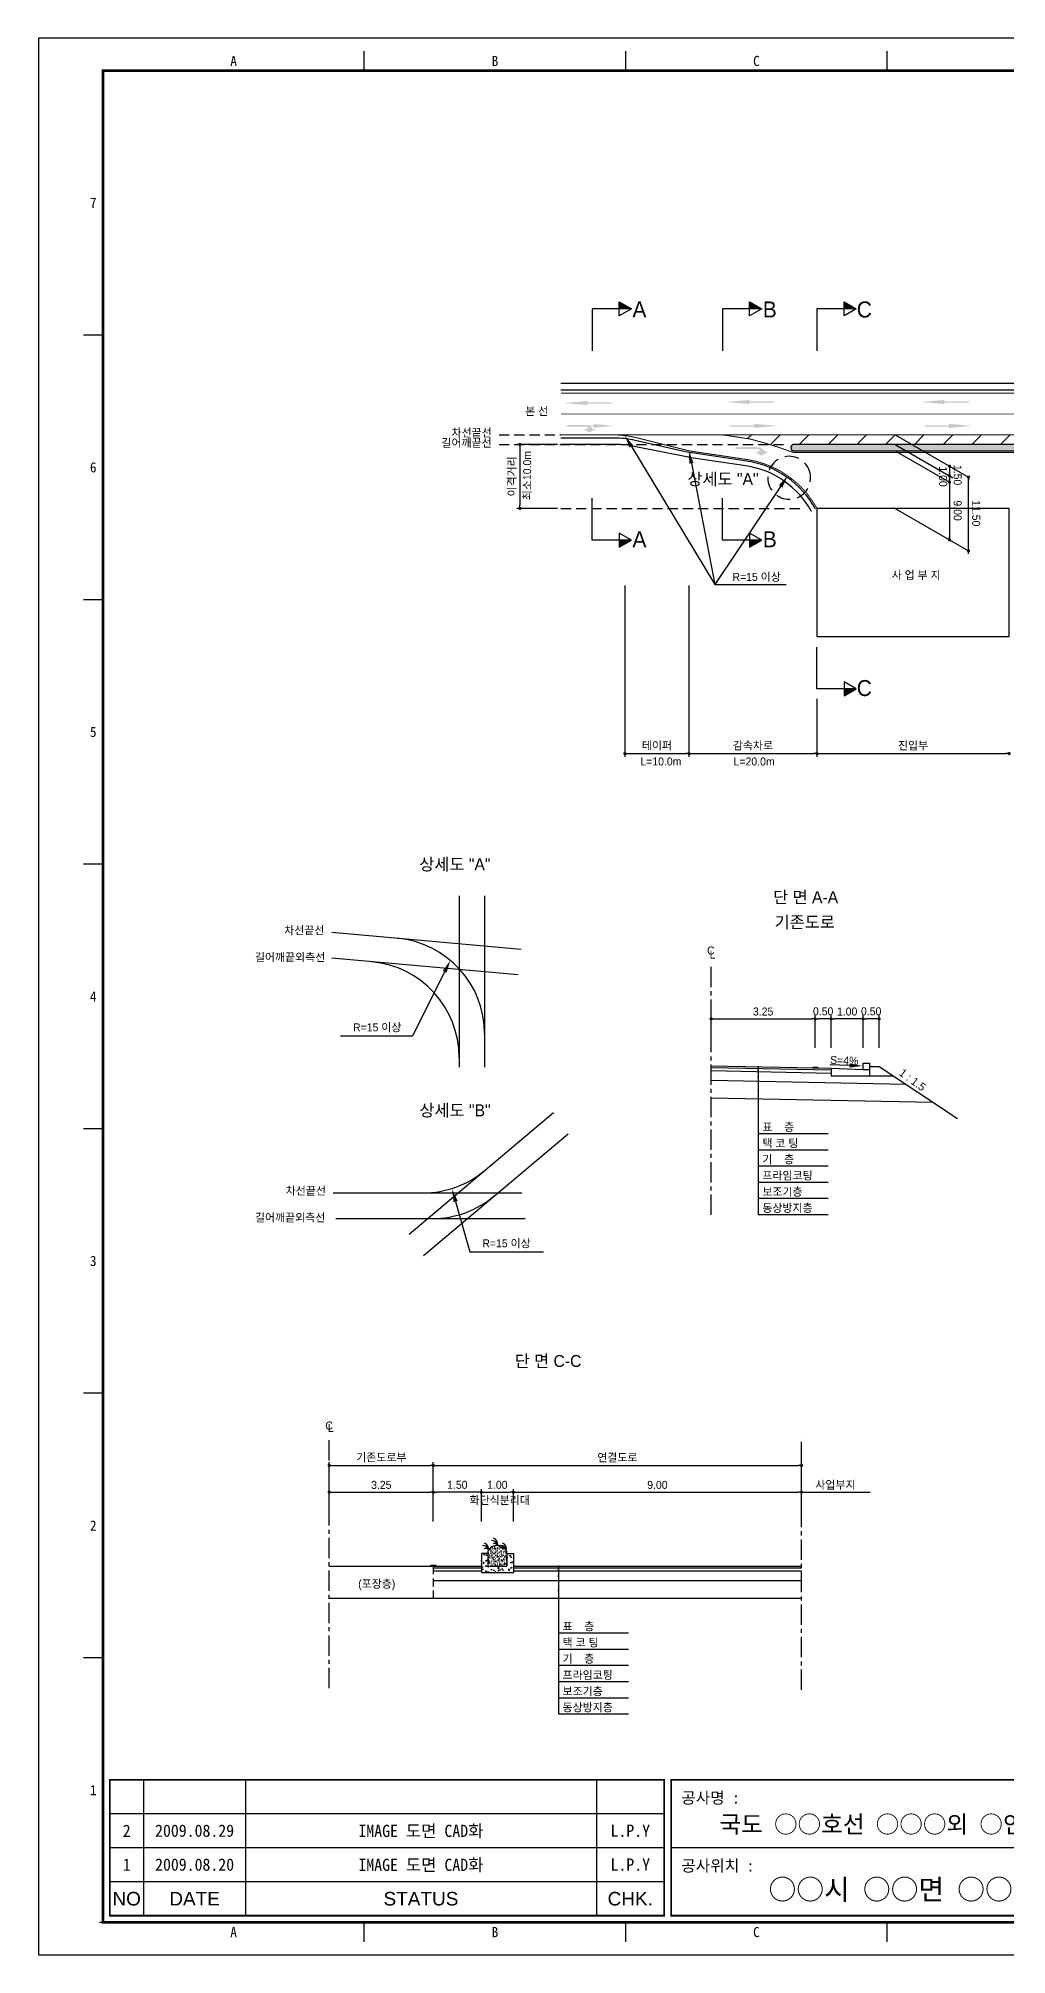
# Model space of a CAD drawing. Header units: millimetres. Extents: x 463 to 887, y -2 to 297.
# Drawn here: x 463.4 to 614.7, y -2.3 to 297.1 of the extents above; entities that cross this region are included whole.
import ezdxf
from ezdxf.enums import TextEntityAlignment as Align

# ---------------------------------------------------------------- set-up
doc = ezdxf.new("R2010")
doc.units = ezdxf.units.MM
doc.linetypes.add('CENTER', pattern=[50.8, 31.75, -6.35, 6.35, -6.35])
doc.linetypes.add('HIDDEN', pattern=[9.525, 6.35, -3.175])
for name, color, linetype in [('CC-GSTR-0004', 4, 'Continuous'), ('CM-LANE-0030', 30, 'Continuous'), ('CZ-DIMT-0002', 7, 'Continuous'), ('CZ-EXST-0002', 1, 'Continuous'), ('CZ-LIN1-0007', 7, 'Continuous'), ('CZ-LIN2-0003', 3, 'Continuous'), ('CZ-LINE-0001', 7, 'Continuous'), ('CZ-TEXT-BOX0', 7, 'Continuous'), ('TITLE', 7, 'Continuous')]:
    doc.layers.add(name, color=color, linetype=linetype)
doc.styles.add('견고딕', font='arial.ttf')
doc.styles.add('돋움', font='')
doc.styles.add('돋음체', font='')
doc.styles.get('돋움').set_extended_font_data('Dotum')
doc.styles.get('돋음체').set_extended_font_data('DotumChe')

# ---------------------------------------------------------------- blocks, each defined once
blk = doc.blocks.new('_Dot')
at = {"color": 0, "linetype": 'ByBlock', "lineweight": -2}
blk.add_line((-0.5, 0), (-1, 0), dxfattribs=at)
at = {"color": 0, "linetype": 'ByBlock', "const_width": 0.5}
blk.add_lwpolyline([(-0.25, 0, 1), (0.25, 0, 1)], format="xyb", close=True, dxfattribs=at)

msp = doc.modelspace()

# ---------------------------------------------------------------- hatches: boundary and pattern name
at = {"layer": 'CM-LANE-0030'}
h = msp.add_hatch(dxfattribs=at)
h.set_pattern_fill('ANSI31', color=256, style=0)
h.set_pattern_definition([(45, (-544.8255, 4.5784), (-2.245064, 2.245064), [])])
h.paths.add_polyline_path([(570.27, 235.15), (574.57, 234.5, -0.082795), (580.28, 232.65), (581.31, 232.65, 0.001767), (581.2, 232.71, -0.768255), (581.45, 233.65), (729.58, 233.65, -0.801424), (729.79, 232.69, 0.001479), (729.69, 232.65), (730.93, 232.65, -0.078793), (736.5, 233.93), (754.08, 235.15)])
at = {"layer": 'CZ-EXST-0002'}
h = msp.add_hatch(dxfattribs=at)
h.set_pattern_fill('AR-CONC', color=256, scale=0.01, style=0)
h.set_pattern_definition([(50, (-575.5037, 3541.2604), (1.8218467, -0.15939086), [0.1905, -2.0955]), (355, (-575.5037, 3541.2604), (-0.3524283, 1.9105664), [0.1524, -1.6764]), (100.451, (-575.3519, 3541.2472), (1.469425, 1.7511669), [0.1619, -1.7809]), (46.1842, (-575.5037, 3541.7684), (2.7107904, -0.4204233), [0.28575, -3.14325]), (96.6356, (-575.2778, 3541.7334), (2.3740423, 2.4742556), [0.24285, -2.67135]), (351.184, (-575.5037, 3541.7684), (2.374046, 2.4742512), [0.2286, -2.5146]), (21, (-575.2497, 3541.6414), (1.5161488, -1.0226552), [0.1905, -2.0955]), (326, (-575.2497, 3541.6414), (0.6180203, 1.8418797), [0.1524, -1.6764]), (71.4514, (-575.1233, 3541.5562), (2.1341649, 0.8192286), [0.1619, -1.7809]), (37.5, (-575.5037, 3541.26044), (0.03088603, 0.84555039), [0, -1.65608, 0, -1.7018, 0, -1.68275]), (7.5, (-575.5037, 3541.2604), (0.66819663, 1.00180575), [0, -0.97028, 0, -1.61798, 0, -0.64135]), (327.5, (-576.0701, 3541.26044), (1.35590595, -0.05728744), [0, -0.635, 0, -1.9812, 0, -2.6289]), (317.5, (-576.3241, 3541.2604), (1.4812918, 0.2542649), [0, -0.8255, 0, -1.31572, 0, -1.8669])])
h.paths.add_polyline_path([(537.61, 57.41), (537.61, 60.41), (536.61, 60.41), (536.61, 58.41), (533.61, 58.41), (533.61, 60.41), (532.61, 60.41), (532.61, 57.41)])
h = msp.add_hatch(dxfattribs=at)
h.set_pattern_fill('AR-SAND', color=256, scale=0.01, style=0)
h.set_pattern_definition([(37.5, (-575.5037, 3541.26044), (-0.016000313, 0.489413237), [0, -0.38608, 0, -0.4318, 0, -0.41275]), (7.5, (-575.5037, 3541.26044), (0.44952328, 0.7168251), [0, -0.20828, 0, -0.34798, 0, -0.13335]), (327.5, (-575.8161, 3541.26044), (0.79099237, 0.001437185), [0, -0.127, 0, -0.4572, 0, -0.5969]), (317.5, (-575.8161, 3541.26044), (0.76355645, 0.22292932), [0, -0.0635, 0, -0.29972, 0, -0.3429])])
edge = h.paths.add_edge_path()
edge.add_ellipse((535.11, 60.41), major_axis=(-1.5, 0), ratio=0.829212, start_angle=180, end_angle=360)
edge.add_line((533.61, 60.41), (533.61, 58.41))
edge.add_line((533.61, 58.41), (536.61, 58.41))
edge.add_line((536.61, 58.41), (536.61, 60.41))
at = {"layer": 'CZ-LIN1-0007'}
for points in [[(549.15, 240.43), (549.15, 240.21), (552.97, 240.21), (552.97, 240), (549.15, 240), (549.15, 239.79), (545.5, 240.11)], [(574.5, 240.6), (574.5, 240.38), (578.32, 240.38), (578.32, 240.17), (574.5, 240.17), (574.5, 239.95), (570.85, 240.28)], [(604.92, 240.6), (604.92, 240.38), (608.75, 240.38), (608.75, 240.17), (604.92, 240.17), (604.92, 239.95), (601.27, 240.28)], [(549.03, 236.67, -0.267976), (549.94, 236.06), (550.49, 236.06), (549.46, 235.48), (548.63, 236.06), (549.24, 236.06, 0.504994), (548.97, 236.43), (545.91, 236.45), (545.92, 236.69)], [(550.16, 236.84), (550.16, 236.65), (546.73, 236.65), (546.73, 236.46), (550.16, 236.46), (550.16, 236.26), (553.43, 236.55)], [(575.23, 236.87), (575.23, 236.65), (571.41, 236.65), (571.41, 236.44), (575.23, 236.44), (575.23, 236.22), (578.88, 236.55)], [(605.66, 236.87), (605.66, 236.65), (601.83, 236.65), (601.83, 236.44), (605.66, 236.44), (605.66, 236.22), (609.31, 236.55)], [(575.84, 233.22, -0.267976), (576.87, 232.53), (577.5, 232.53), (576.33, 231.87), (575.38, 232.52), (576.08, 232.53, 0.504994), (575.77, 232.94), (572.3, 232.96), (572.3, 233.24)], [(585.12, 136.23), (585.12, 136.36), (584.37, 136.37), (584.37, 136.25)], [(525.49, 58.41), (525.49, 58.54), (524.74, 58.54), (524.74, 58.41)]]:
    msp.add_hatch(color=256, dxfattribs=at).paths.add_polyline_path(points)
at = {"layer": 'CZ-LIN2-0003'}
h = msp.add_hatch(dxfattribs=at)
h.set_pattern_fill('CROSS', color=256, scale=0.075, style=0)
h.set_pattern_definition([(0, (-544.8255, 4.57843), (0.47625, 0.47625), [0.238125, -0.714375]), (90, (-544.70643, 4.45937), (-0.47625, 0.47625), [0.238125, -0.714375])])
h.paths.add_polyline_path([(581.45, 233.65, 0.768255), (581.2, 232.71, -0.001767), (581.31, 232.65), (729.69, 232.65, -0.001479), (729.79, 232.69, 0.801424), (729.58, 233.65)])
at = {"layer": 'CZ-LINE-0001'}
for points in [[(554.15, 255.91), (554.15, 254.82), (556.05, 254.82)], [(574.51, 255.91), (574.51, 254.82), (576.41, 254.82)], [(589.27, 255.91), (589.27, 254.82), (591.17, 254.82)], [(556.05, 218.7), (554.15, 218.7), (554.15, 217.6)], [(576.41, 218.7), (574.51, 218.7), (574.51, 217.6)], [(591.17, 195.46), (589.27, 195.46), (589.27, 194.36)]]:
    msp.add_hatch(color=256, dxfattribs=at).paths.add_polyline_path(points)

# ---------------------------------------------------------------- linework, layer by layer
at = {"color": 0, "linetype": 'ByBlock', "lineweight": -2}
for p, q in [((605.73, 229.99), (605.73, 229.74)), ((605.73, 228.99), (605.73, 229.24)), ((605.73, 228.49), (605.73, 228.24)), ((605.73, 227.99), (605.73, 228.24)), ((608.69, 228.28), (608.69, 228.03)), ((605.73, 218.99), (605.73, 219.24)), ((608.69, 217.28), (608.69, 217.53)), ((582.86, 69.96), (583.11, 69.96))]:
    msp.add_line(p, q, dxfattribs=at)
at = {"color": 0, "linetype": 'ByBlock', "const_width": 0.25}
for points in [[(605.73, 230.12, 1), (605.73, 230.37, 1)], [(605.73, 228.62, 1), (605.73, 228.87, 1)], [(605.73, 228.87, 1), (605.73, 228.62, 1)], [(605.73, 227.87, 1), (605.73, 227.62, 1)], [(608.69, 228.41, 1), (608.69, 228.66, 1)], [(605.73, 218.87, 1), (605.73, 218.62, 1)], [(608.69, 217.16, 1), (608.69, 216.91, 1)], [(582.74, 69.96, 1), (582.49, 69.96, 1)]]:
    msp.add_lwpolyline(points, format="xyb", close=True, dxfattribs=at)
at = {"layer": 'CC-GSTR-0004'}
for p, q in [((587.24, 136.19), (592.24, 135.99)), ((587.24, 136.19), (587.24, 134.99)), ((587.24, 134.99), (593.24, 134.99)), ((592.24, 136.99), (593.24, 136.99)), ((592.24, 135.99), (592.24, 136.99)), ((592.24, 135.99), (593.24, 135.99)), ((593.24, 136.99), (593.24, 134.99))]:
    msp.add_line(p, q, dxfattribs=at)
for points in [[(795.03, 243.15), (545.03, 243.15)], [(795.03, 242.15), (545.03, 242.15)]]:
    msp.add_lwpolyline(points, dxfattribs=at)
for points in [[(584.81, 223.53, 0.234605), (574.05, 231.04), (565.56, 232.31), (565.56, 232.31, -0.018175), (564.49, 232.51), (564.49, 232.51), (556.65, 234.28), (556.65, 234.28, 0.055452), (553.36, 234.65), (553.36, 234.65), (545.03, 234.65)], [(584.15, 223.17, 0.234605), (573.94, 230.3), (565.39, 231.58, -0.012396), (564.66, 231.71), (556.49, 233.35, 0.049659), (553.53, 233.65), (545.03, 233.65)]]:
    msp.add_lwpolyline(points, format="xyb", dxfattribs=at)
at = {"layer": 'CM-LANE-0030', "const_width": 0.15}
msp.add_lwpolyline([(795.03, 238.4), (545.03, 238.4)], dxfattribs=at)
msp.add_lwpolyline([(574.57, 234.5), (570.27, 235.15), (754.08, 235.15), (736.5, 233.93, 0.026159), (729.69, 232.4), (581.31, 232.4, 0.027105)], format="xyb", close=True, dxfattribs=at)
at = {"layer": 'CZ-EXST-0002'}
for p, q in [((529.14, 163.13), (529.14, 136.35)), ((533.13, 163.13), (533.13, 136.35)), ((538.84, 154.77), (509.25, 157.4)), ((538.35, 150.79), (509.25, 153.38)), ((521.35, 110.29), (543.9, 129.28)), ((523.56, 106.92), (546.16, 125.95)), ((509.48, 116.72), (538.96, 116.72)), ((509.89, 112.72), (539.44, 112.72)), ((508.86, 58.41), (525.11, 58.41)), ((508.86, 53.41), (525.11, 53.41))]:
    msp.add_line(p, q, dxfattribs=at)
at = {"layer": 'CZ-LIN1-0007'}
for p, q in [((584.37, 136.37), (585.12, 136.36)), ((584.37, 136.25), (585.12, 136.23)), ((585.12, 136.36), (585.12, 136.23)), ((524.74, 58.54), (525.49, 58.54)), ((524.74, 58.41), (524.74, 58.54)), ((525.49, 58.41), (524.74, 58.41)), ((525.49, 58.54), (525.49, 58.41))]:
    msp.add_line(p, q, dxfattribs=at)
at = {"layer": 'CZ-LIN1-0007', "const_width": 0.15}
msp.add_lwpolyline([(795.03, 241.65), (545.03, 241.65)], dxfattribs=at)
msp.add_lwpolyline([(585.03, 223.65, 0.234605), (574.09, 231.29), (565.74, 232.54), (565.74, 232.54, -0.024027), (564.33, 232.82), (564.33, 232.82), (556.82, 234.7), (556.82, 234.7, 0.061321), (553.18, 235.15), (553.18, 235.15), (545.03, 235.15)], format="xyb", dxfattribs=at)
at = {"layer": 'CZ-LIN1-0007', "linetype": 'HIDDEN', "const_width": 0.15}
msp.add_lwpolyline([(553.18, 235.15), (570.27, 235.15)], dxfattribs=at)
at = {"layer": 'CZ-LIN2-0003'}
for p, q in [((568.49, 136.57), (587.24, 136.19)), ((568.49, 136.32), (587.24, 135.94)), ((568.49, 135.82), (587.24, 135.44)), ((593.24, 136.49), (594.74, 136.49)), ((593.24, 134.99), (596.99, 134.99)), ((594.74, 136.49), (606.95, 128.36)), ((568.49, 134.32), (598.92, 133.71)), ((568.49, 131.57), (603.17, 130.87)), ((532.61, 60.41), (532.61, 57.41)), ((533.61, 60.41), (532.61, 60.41)), ((533.61, 60.41), (533.61, 58.41)), ((536.61, 60.41), (537.61, 60.41)), ((536.61, 60.41), (536.61, 58.41)), ((537.61, 60.41), (537.61, 57.41)), ((525.11, 58.41), (532.61, 58.41)), ((525.11, 58.16), (532.61, 58.16)), ((525.11, 57.66), (532.61, 57.66)), ((532.61, 57.41), (537.61, 57.41)), ((533.61, 58.41), (536.61, 58.41)), ((537.61, 58.41), (582.61, 58.41)), ((537.61, 58.16), (582.61, 58.16)), ((537.61, 57.66), (582.61, 57.66)), ((525.11, 56.16), (582.61, 56.16)), ((525.11, 53.41), (582.61, 53.41))]:
    msp.add_line(p, q, dxfattribs=at)
msp.add_lwpolyline([(581.2, 232.71, -0.001767), (581.31, 232.65), (729.69, 232.65, -0.001479), (729.79, 232.69, 0.801424), (729.58, 233.65), (581.45, 233.65, 0.768255)], format="xyb", close=True, dxfattribs=at)
msp.add_lwpolyline([(615.03, 223.65), (585.03, 223.65), (585.03, 203.65), (615.03, 203.65)], close=True, dxfattribs=at)
for centre, radius, start, end in [((518.13, 141.55), 15, 0, 84.9204), ((514.14, 137.89), 15, 0, 84.9204), ((523.51, 131.72), 15, 270, 310.097), ((524.97, 127.72), 15, 270, 310.097), ((532.85, 60.75), 0.88, 7.8639, 92.7752), ((533.31, 60.73), 0.44, 19.771, 124.0366), ((532.74, 61.1), 1, 347.1802, 67.3267), ((534.24, 61.54), 0.88, 7.8639, 92.7752), ((534.7, 61.51), 0.44, 19.771, 124.0366), ((534.14, 61.88), 1, 347.1802, 67.3267), ((535.64, 60.75), 0.88, 7.8639, 92.7752), ((536.09, 60.73), 0.44, 19.771, 124.0366), ((535.53, 61.1), 1, 347.1802, 67.3267)]:
    msp.add_arc(centre, radius, start, end, dxfattribs=at)
msp.add_ellipse((535.11, 60.41), major_axis=(-1.5, 0), ratio=0.829212, start_param=3.141593, end_param=6.283185, dxfattribs=at)
at = {"layer": 'CZ-LINE-0001'}
for p, q in [((556.05, 254.82), (549.91, 254.82)), ((549.91, 254.82), (549.91, 248.27)), ((554.15, 253.72), (554.15, 255.91)), ((554.15, 255.91), (556.05, 254.82)), ((556.05, 254.82), (554.15, 253.72)), ((576.41, 254.82), (570.27, 254.82)), ((570.27, 254.82), (570.27, 248.27)), ((574.51, 253.72), (574.51, 255.91)), ((574.51, 255.91), (576.41, 254.82)), ((576.41, 254.82), (574.51, 253.72)), ((591.17, 254.82), (585.03, 254.82)), ((585.03, 254.82), (585.03, 248.27)), ((589.27, 253.72), (589.27, 255.91)), ((589.27, 255.91), (591.17, 254.82)), ((591.17, 254.82), (589.27, 253.72)), ((544.53, 233.65), (538.14, 233.65)), ((597.24, 235.15), (608.69, 228.53)), ((597.24, 233.65), (606.23, 228.45)), ((597.24, 233.65), (606.23, 228.45)), ((538.64, 233.15), (538.64, 224.15)), ((597.24, 232.65), (605.73, 227.74)), ((605.73, 229.74), (605.73, 218.74)), ((608.69, 216.54), (608.69, 228.53)), ((549.91, 218.7), (549.91, 225.24)), ((570.27, 218.7), (570.27, 225.24)), ((544.53, 223.65), (538.14, 223.65)), ((597.24, 223.65), (608.69, 217.03)), ((556.05, 218.7), (549.91, 218.7)), ((556.05, 218.7), (554.15, 219.79)), ((554.15, 219.79), (554.15, 217.6)), ((554.15, 217.6), (556.05, 218.7)), ((576.41, 218.7), (570.27, 218.7)), ((576.41, 218.7), (574.51, 219.79)), ((574.51, 219.79), (574.51, 217.6)), ((574.51, 217.6), (576.41, 218.7)), ((555.03, 211.62), (555.03, 184.85)), ((565.03, 211.62), (565.03, 184.85)), ((565.03, 211.62), (565.03, 184.85)), ((569.1, 211.75), (580.23, 211.75)), ((585.03, 195.46), (585.03, 202)), ((591.17, 195.46), (585.03, 195.46)), ((591.17, 195.46), (589.27, 196.56)), ((589.27, 196.56), (589.27, 194.36)), ((589.27, 194.36), (591.17, 195.46)), ((585.03, 193.9), (585.03, 184.85)), ((585.03, 193.9), (585.03, 184.85)), ((555.53, 185.35), (564.53, 185.35)), ((565.53, 185.35), (584.53, 185.35)), ((585.53, 185.35), (614.53, 185.35)), ((568.49, 139.36), (568.49, 144.41)), ((568.99, 143.91), (584.24, 143.91)), ((584.74, 139.36), (584.74, 144.41)), ((584.74, 139.36), (584.74, 144.41)), ((586.74, 143.91), (585.24, 143.91)), ((587.24, 139.36), (587.24, 144.41)), ((587.24, 139.36), (587.24, 144.41)), ((591.74, 143.91), (587.74, 143.91)), ((592.24, 139.36), (592.24, 144.41)), ((592.24, 141.8), (592.24, 144.41)), ((594.24, 143.91), (592.74, 143.91)), ((594.74, 139.36), (594.74, 144.41)), ((575.85, 136.43), (575.85, 113.35)), ((575.85, 126), (586.78, 126)), ((575.85, 123.47), (586.78, 123.47)), ((575.85, 120.94), (586.78, 120.94)), ((575.85, 118.41), (586.78, 118.41)), ((575.85, 115.88), (586.78, 115.88)), ((575.85, 113.35), (586.78, 113.35)), ((508.86, 70.46), (508.86, 74.64)), ((509.36, 74.14), (524.61, 74.14)), ((525.11, 70.46), (525.11, 74.64)), ((525.11, 70.46), (525.11, 74.64)), ((525.61, 74.14), (582.11, 74.14)), ((582.61, 70.46), (582.61, 74.64)), ((508.86, 65.41), (508.86, 70.46)), ((509.36, 69.96), (524.61, 69.96)), ((525.11, 65.41), (525.11, 70.46)), ((525.11, 65.41), (525.11, 70.46)), ((532.11, 69.96), (525.61, 69.96)), ((532.61, 65.41), (532.61, 70.46)), ((532.61, 65.41), (532.61, 70.46)), ((533.11, 69.96), (537.11, 69.96)), ((537.61, 65.41), (537.61, 70.46)), ((537.61, 65.41), (537.61, 70.46)), ((538.11, 69.96), (582.11, 69.96)), ((582.61, 65.41), (582.61, 70.46)), ((582.61, 65.41), (582.61, 70.46)), ((583.11, 69.96), (593.33, 69.96)), ((544.65, 58.41), (544.65, 35.33)), ((544.65, 47.99), (555.58, 47.99)), ((544.65, 45.46), (555.58, 45.46)), ((544.65, 42.93), (555.58, 42.93)), ((544.65, 40.39), (555.58, 40.39)), ((544.65, 37.86), (555.58, 37.86)), ((544.65, 35.33), (555.58, 35.33))]:
    msp.add_line(p, q, dxfattribs=at)
at = {"layer": 'CZ-LINE-0001', "linetype": 'HIDDEN', "ltscale": 0.25}
for p, q in [((535.37, 235.15), (545.03, 235.15)), ((535.37, 233.65), (580.51, 233.65)), ((545.03, 223.65), (582.87, 223.65))]:
    msp.add_line(p, q, dxfattribs=at)
at = {"layer": 'CZ-LINE-0001', "linetype": 'HIDDEN', "ltscale": 0.35}
msp.add_line((584.02, 228.84), (584.02, 228.84), dxfattribs=at)
at = {"layer": 'CZ-LINE-0001', "linetype": 'CENTER', "ltscale": 0.1}
for p, q in [((568.49, 113.29), (568.49, 152.67)), ((508.86, 39.34), (508.86, 78.72)), ((582.61, 39.09), (582.61, 78.47))]:
    msp.add_line(p, q, dxfattribs=at)
at = {"layer": 'CZ-LINE-0001', "linetype": 'HIDDEN', "ltscale": 0.2}
msp.add_line((525.11, 58.41), (525.11, 53.41), dxfattribs=at)
at = {"layer": 'CZ-LINE-0001'}
for points in [[(556.05, 233.32), (569.1, 211.75)], [(565.41, 230.7), (569.1, 211.75)], [(579.34, 227.09), (569.1, 211.75)], [(526.88, 151.25), (521.87, 141.23), (510.64, 141.23)], [(590.12, 136.63), (587.11, 136.75)], [(528.6, 115.37), (530.83, 107.49), (542.32, 107.49)]]:
    msp.add_lwpolyline(points, dxfattribs=at)
at = {"layer": 'CZ-LINE-0001', "linetype": 'HIDDEN', "ltscale": 0.35}
msp.add_arc((580.69, 228.44), 3.35, 6.7667, 6.749, dxfattribs=at)
at = {"layer": 'CZ-LINE-0001', "linetype": 'ByBlock'}
for centre, start, end in [((575.85, 136.37), 0, 180), ((575.85, 136.37), 0, 180), ((575.85, 136.37), 180, 0), ((575.85, 136.37), 180, 0), ((575.85, 136.17), 0, 180), ((575.85, 136.17), 0, 180), ((575.85, 136.17), 180, 0), ((575.85, 136.17), 180, 0), ((575.85, 135.93), 0, 180), ((575.85, 135.93), 0, 180), ((575.85, 135.93), 180, 0), ((575.85, 135.93), 180, 0), ((575.84, 135.68), 0, 180), ((575.84, 135.68), 0, 180), ((575.84, 135.68), 180, 0), ((575.84, 135.68), 180, 0), ((575.84, 134.88), 0, 180), ((575.84, 134.88), 0, 180), ((575.84, 134.88), 180, 0), ((575.84, 134.88), 180, 0), ((575.84, 132.65), 0, 180), ((575.84, 132.65), 0, 180), ((575.84, 132.65), 180, 0), ((575.84, 132.65), 180, 0), ((544.65, 58.35), 0, 180), ((544.65, 58.35), 0, 180), ((544.65, 58.35), 180, 0), ((544.65, 58.35), 180, 0), ((544.65, 58.15), 0, 180), ((544.65, 58.15), 0, 180), ((544.65, 58.15), 180, 0), ((544.65, 58.15), 180, 0), ((544.65, 57.92), 0, 180), ((544.65, 57.92), 0, 180), ((544.65, 57.92), 180, 0), ((544.65, 57.92), 180, 0), ((544.64, 57.66), 0, 180), ((544.64, 57.66), 0, 180), ((544.64, 57.66), 180, 0), ((544.64, 57.66), 180, 0), ((544.64, 56.87), 0, 180), ((544.64, 56.87), 0, 180), ((544.64, 56.87), 180, 0), ((544.64, 56.87), 180, 0), ((544.64, 54.63), 0, 180), ((544.64, 54.63), 0, 180), ((544.64, 54.63), 180, 0), ((544.64, 54.63), 180, 0)]:
    msp.add_arc(centre, 0.0625, start, end, dxfattribs=at)
at = {"layer": 'CZ-LINE-0001'}
for points in [[(555.76, 233.15), (555.01, 235.03), (556.33, 233.5)], [(565.08, 230.64), (565.03, 232.66), (565.74, 230.76)], [(579.07, 227.27), (580.45, 228.75), (579.62, 226.9)], [(526.58, 151.4), (527.77, 153.04), (527.18, 151.1)], [(590.13, 136.96), (592.11, 136.55), (590.1, 136.3)], [(528.28, 115.28), (528.05, 117.29), (528.92, 115.46)]]:
    msp.add_solid(points, dxfattribs=at)
at = {"layer": 'TITLE', "color": 7, "linetype": 'Continuous'}
for p, q in [((514.33, 292.05), (514.33, 295.07)), ((555.16, 292.05), (555.16, 295.07)), ((595.98, 292.05), (595.98, 295.07)), ((473.51, 250.72), (470.48, 250.72)), ((473.51, 209.39), (470.48, 209.39)), ((473.51, 168.06), (470.48, 168.06)), ((473.51, 126.74), (470.48, 126.74)), ((473.51, 85.41), (470.48, 85.41)), ((473.51, 44.08), (470.48, 44.08)), ((514.33, -0.27), (514.33, 2.75)), ((555.16, -0.27), (555.16, 2.75)), ((595.98, -0.27), (595.98, 2.75))]:
    msp.add_line(p, q, dxfattribs=at)
at = {"layer": 'TITLE', "ltscale": 150}
for p, q in [((479.87, 25.03), (479.87, 3.81)), ((495.79, 25.03), (495.79, 3.81)), ((550.57, 25.03), (550.57, 3.81)), ((561.18, 19.73), (474.57, 19.73)), ((561.18, 14.42), (474.57, 14.42)), ((648.85, 14.42), (562.24, 14.42)), ((561.18, 9.11), (474.57, 9.11))]:
    msp.add_line(p, q, dxfattribs=at)
at = {"layer": 'TITLE'}
msp.add_line((881.87, 2.75), (473, 2.75), dxfattribs=at)
msp.add_lwpolyline([(463.43, -2.29), (886.79, -2.29), (886.79, 297.09), (463.43, 297.09)], close=True, dxfattribs=at)
at = {"layer": 'TITLE', "linetype": 'Continuous', "const_width": 0.403}
msp.add_lwpolyline([(473.51, 2.75), (473.51, 292.05), (881.75, 292.05), (881.75, 2.75)], close=True, dxfattribs=at)
at = {"layer": 'TITLE', "ltscale": 150, "const_width": 0.265}
for points in [[(474.57, 25.03), (561.18, 25.03), (561.18, 3.81), (474.57, 3.81)], [(562.24, 25.03), (648.85, 25.03), (648.85, 3.81), (562.24, 3.81)]]:
    msp.add_lwpolyline(points, close=True, dxfattribs=at)

# ---------------------------------------------------------------- block references
at = {"layer": 'CZ-LINE-0001', "xscale": 0.5, "yscale": 0.5, "zscale": 0.5}
for p, rotation in [((538.64, 233.65), 90), ((538.64, 223.65), 270), ((555.03, 185.35), 180), ((565.03, 185.35), 180), ((585.03, 185.35), 180), ((568.49, 143.91), 180), ((584.74, 143.91), 180), ((587.24, 143.91), 180), ((592.24, 143.91), 180), ((508.86, 74.14), 180), ((525.11, 74.14), 180), ((508.86, 69.96), 180), ((525.11, 69.96), 180), ((532.61, 69.96), 180), ((537.61, 69.96), 180)]:
    msp.add_blockref('_Dot', p, dxfattribs=dict(at, rotation=rotation))
for p in [(565.03, 185.35), (585.03, 185.35), (615.03, 185.35), (584.74, 143.91), (587.24, 143.91), (592.24, 143.91), (594.74, 143.91), (525.11, 74.14), (582.61, 74.14), (525.11, 69.96), (532.61, 69.96), (537.61, 69.96), (582.61, 69.96)]:
    msp.add_blockref('_Dot', p, dxfattribs=at)

# ---------------------------------------------------------------- texts
at = {"layer": 'CZ-DIMT-0002', "style": '돋움'}
for s, height, p in [('A', 2.5, (557.3, 254.73)), ('B', 2.5, (577.66, 254.73)), ('C', 2.5, (592.42, 254.73)), ('본 선', 1.25, (541.25, 238.84)), ('길어깨끝선', 1.25, (530.3, 233.89)), ('차선끝선', 1.25, (531.09, 235.48)), ('상세도 "A"', 1.875, (570.35, 228.24)), ('A', 2.5, (557.3, 218.83)), ('B', 2.5, (577.66, 218.83)), ('R=15 이상', 1.25, (575.6, 212.95)), ('사 업 부 지', 1.25, (600.51, 213.24)), ('C', 2.5, (592.42, 195.59)), ('L=10.0m', 1.25, (560.65, 184.12)), ('L=20.0m', 1.25, (575.21, 184.12)), ('차선끝선', 1.25, (504.97, 157.73)), ('길어깨끝외측선', 1.25, (502.74, 153.53)), ('C', 1.25, (568.45, 154.59)), ('L', 1.25, (568.72, 153.94)), ('R=15 이상', 1.25, (516.35, 142.58)), ('차선끝선', 1.25, (505.2, 117.05)), ('길어깨끝외측선', 1.25, (502.75, 112.87)), ('R=15 이상', 1.25, (536.54, 108.84)), ('C', 1.25, (508.83, 80.38)), ('L', 1.25, (509.09, 79.99))]:
    msp.add_text(s, height=height, dxfattribs=at).set_placement(p, align=Align.MIDDLE_CENTER)
msp.add_text('최소10.0m', height=1.25, rotation=90, dxfattribs=at).set_placement((540.39, 224.94))
for s, rotation, p in [('S=4%', 357.7094, (589.29, 137.42)), ('1 : 1.5', 323.8881, (599.95, 134.38))]:
    msp.add_text(s, height=1.25, rotation=rotation, dxfattribs=at).set_placement(p, align=Align.MIDDLE_CENTER)
for s, p in [('표    층', (576.5, 126.39)), ('택 코 팅', (576.5, 123.86)), ('프라임코팅', (576.5, 118.8)), ('기    층', (576.5, 121.33)), ('보조기층', (576.5, 116.27)), ('동상방지층', (576.5, 113.73)), ('사업부지', (584.77, 70.49)), ('화단식분리대', (530.77, 68.09)), ('(포장층)', (513.38, 55.03)), ('표    층', (545.3, 48.38)), ('택 코 팅', (545.3, 45.85)), ('프라임코팅', (545.3, 40.78)), ('기    층', (545.3, 43.32)), ('보조기층', (545.3, 38.25)), ('동상방지층', (545.3, 35.72))]:
    msp.add_text(s, height=1.25, dxfattribs=at).set_placement(p)
at = {"layer": 'CZ-DIMT-0002', "char_height": 1.25, "attachment_point": 5, "rotation": 270, "style": '돋움'}
for s, insert in [('1.00', (604.72, 228.63)), ('1.50', (606.99, 228.86)), ('9.00', (606.99, 223.31)), ('11.50', (609.88, 222.89))]:
    msp.add_mtext(s, dxfattribs=dict(at, insert=insert))
at = {"layer": 'CZ-LINE-0001', "insert": (537.45, 228.65), "char_height": 1.25, "attachment_point": 5, "rotation": 90, "style": '돋움'}
msp.add_mtext('\\A1;이격거리', dxfattribs=at)
at = {"layer": 'CZ-LINE-0001', "char_height": 1.25, "attachment_point": 5, "style": '돋움'}
for s, insert in [('\\A1;테이퍼', (560.03, 186.54)), ('\\A1;감속차로', (575.03, 186.55)), ('\\A1;진입부', (600.03, 186.54)), ('\\A1;3.25', (576.62, 145.05)), ('\\A1;0.50', (585.99, 145.08)), ('\\A1;1.00', (589.74, 145.05)), ('\\A1;0.50', (593.49, 145.08)), ('\\A1;기존도로부', (516.99, 75.33)), ('\\A1;연결도로', (553.86, 75.32)), ('\\A1;3.25', (516.99, 71.1)), ('\\A1;1.50', (528.86, 71.11)), ('\\A1;1.00', (535.11, 71.11)), ('\\A1;9.00', (560.11, 71.1))]:
    msp.add_mtext(s, dxfattribs=dict(at, insert=insert))
at = {"layer": 'CZ-TEXT-BOX0', "style": '돋움'}
for s, p in [('상세도 "A"', (528.48, 168.05)), ('단 면 A-A', (583.26, 162.92)), ('기존도로', (583.11, 159.02)), ('상세도 "B"', (528.5, 129.62)), ('단 면 C-C', (543.03, 90.46))]:
    msp.add_text(s, height=1.875, dxfattribs=at).set_placement(p, align=Align.MIDDLE_CENTER)
at = {"layer": 'TITLE', "color": 3, "linetype": 'Continuous', "style": '돋음체'}
for s, p in [('A', (493.92, 293.56)), ('B', (534.74, 293.56)), ('C', (575.57, 293.56)), ('7', (472, 271.39)), ('6', (472, 230.06)), ('5', (472, 188.73)), ('4', (472, 147.4)), ('3', (472, 106.08)), ('2', (472, 64.75)), ('1', (472, 23.42)), ('A', (493.92, 1.24)), ('B', (534.74, 1.24)), ('C', (575.57, 1.24))]:
    msp.add_text(s, height=1.59, dxfattribs=at).set_placement(p, align=Align.MIDDLE)
at = {"layer": 'TITLE', "style": '돋음체'}
for s, p in [('공사명 : ', (563.83, 21.32)), ('공사위치 :', (563.83, 10.71))]:
    msp.add_text(s, height=1.804, dxfattribs=at).set_placement(p)
at = {"layer": 'TITLE', "color": 1, "linetype": 'Continuous', "style": '돋음체'}
msp.add_text('2', height=1.91, dxfattribs=at).set_placement((477.22, 17.07), align=Align.MIDDLE)
at = {"layer": 'TITLE', "linetype": 'Continuous'}
for s, height, style, p in [('2009.08.29', 1.91, '돋음체', (487.83, 17.07)), ('L.P.Y', 1.91, '돋음체', (555.87, 17.07)), ('1', 1.91, '돋음체', (477.22, 11.77)), ('2009.08.20', 1.91, '돋음체', (487.83, 11.77)), ('L.P.Y', 1.91, '돋음체', (555.87, 11.77)), ('NO', 2.122, '견고딕', (477.22, 6.46)), ('DATE', 2.122, '견고딕', (487.83, 6.46)), ('STATUS', 2.122, '견고딕', (523.18, 6.46)), ('CHK.', 2.122, '견고딕', (555.87, 6.46))]:
    msp.add_text(s, height=height, dxfattribs=dict(at, style=style)).set_placement(p, align=Align.MIDDLE)
at = {"layer": 'TITLE', "style": '돋음체'}
for p in [(523.18, 17.07), (523.18, 11.77)]:
    msp.add_text('IMAGE 도면 CAD화', height=1.9099, dxfattribs=at).set_placement(p, align=Align.MIDDLE)
at = {"layer": 'TITLE', "color": 7, "linetype": 'Continuous', "style": '돋음체'}
for s, height, p in [('국도 ○○호선 ○○○외 ○인 도로점용시설공사', 2.7, (608.05, 18.11)), ('○○시 ○○면 ○○리○○-○번지', 3.1832, (610.07, 7.94))]:
    msp.add_text(s, height=height, dxfattribs=at).set_placement(p, align=Align.MIDDLE)

doc.saveas('drawing.dxf')
